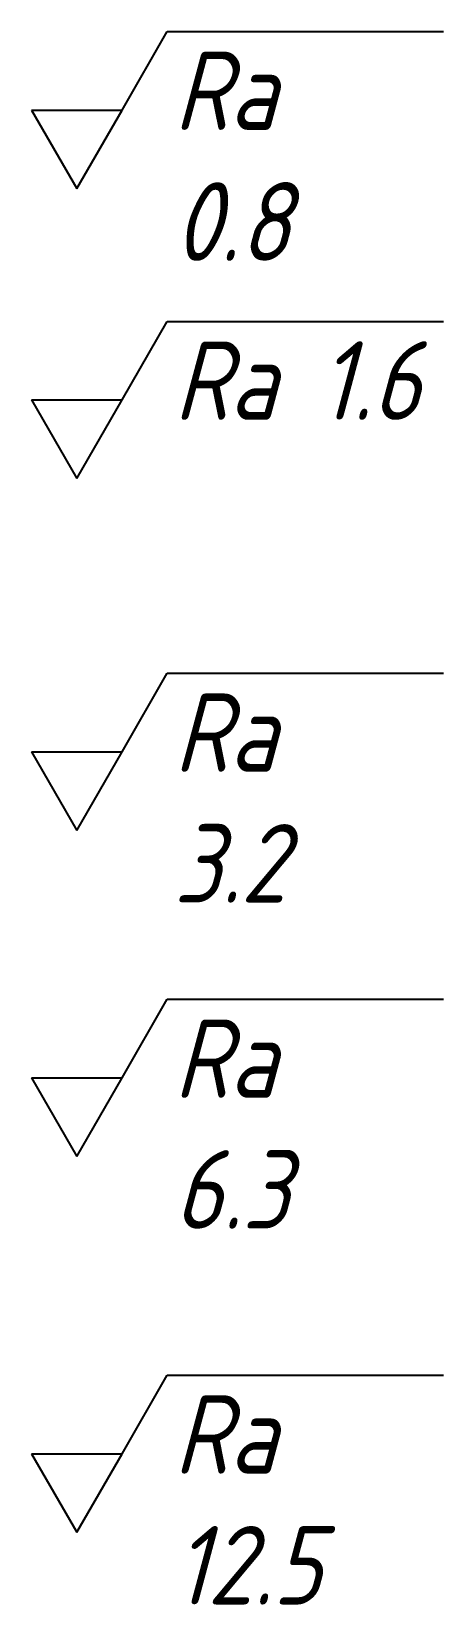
# Model space of a CAD drawing. Header units: millimetres. Extents: x -1183 to 2192, y -627 to 612.
# Drawn here: x 1938.6 to 1964.9, y -216.4 to -116.3 of the extents above; entities that cross this region are included whole.
import ezdxf

# ---------------------------------------------------------------- set-up
doc = ezdxf.new("R2010")
doc.units = ezdxf.units.MM
doc.layers.add('标注', color=7, linetype='Continuous', lineweight=25)
doc.styles.add('标注字体', font='gbeitc.shx', dxfattribs={"height": 5, "bigfont": 'gbcbig.shx'})

msp = doc.modelspace()

# ---------------------------------------------------------------- linework, layer by layer
at = {"layer": '标注'}
for p, q in [((1944.363, -121.269), (1947.249, -116.269)), ((1947.249, -116.269), (1964.857, -116.269)), ((1938.589, -121.269), (1944.363, -121.269)), ((1938.589, -121.269), (1941.476, -126.269)), ((1941.476, -126.269), (1944.363, -121.269)), ((1944.363, -139.725), (1947.249, -134.725)), ((1947.249, -134.725), (1964.857, -134.725)), ((1938.589, -139.725), (1944.363, -139.725)), ((1938.589, -139.725), (1941.476, -144.725)), ((1941.476, -144.725), (1944.363, -139.725)), ((1944.363, -162.129), (1947.249, -157.129)), ((1947.249, -157.129), (1964.857, -157.129)), ((1938.589, -162.129), (1944.363, -162.129)), ((1938.589, -162.129), (1941.476, -167.129)), ((1941.476, -167.129), (1944.363, -162.129)), ((1944.363, -182.885), (1947.249, -177.885)), ((1947.249, -177.885), (1964.857, -177.885)), ((1938.589, -182.885), (1944.363, -182.885)), ((1938.589, -182.885), (1941.476, -187.885)), ((1941.476, -187.885), (1944.363, -182.885)), ((1944.363, -206.813), (1947.249, -201.813)), ((1947.249, -201.813), (1964.857, -201.813)), ((1938.589, -206.813), (1944.363, -206.813)), ((1938.589, -206.813), (1941.476, -211.813)), ((1941.476, -211.813), (1944.363, -206.813))]:
    msp.add_line(p, q, dxfattribs=at)

# ---------------------------------------------------------------- texts
at = {"layer": '标注', "char_height": 5, "attachment_point": 1, "style": '标注字体'}
for s, width, insert in [('Ra 0.8', 14.83215, (1947.657, -117.535)), ('Ra 1.6', 14.83215, (1947.657, -135.991)), ('Ra 3.2', 14.83215, (1947.657, -158.394)), ('Ra 6.3', 14.83215, (1947.657, -179.151)), ('Ra 12.5', 16.08041, (1947.657, -203.079))]:
    msp.add_mtext_dynamic_manual_height_columns(s, width=width, gutter_width=25, heights=[0], dxfattribs=dict(at, insert=insert))

doc.saveas('drawing.dxf')
